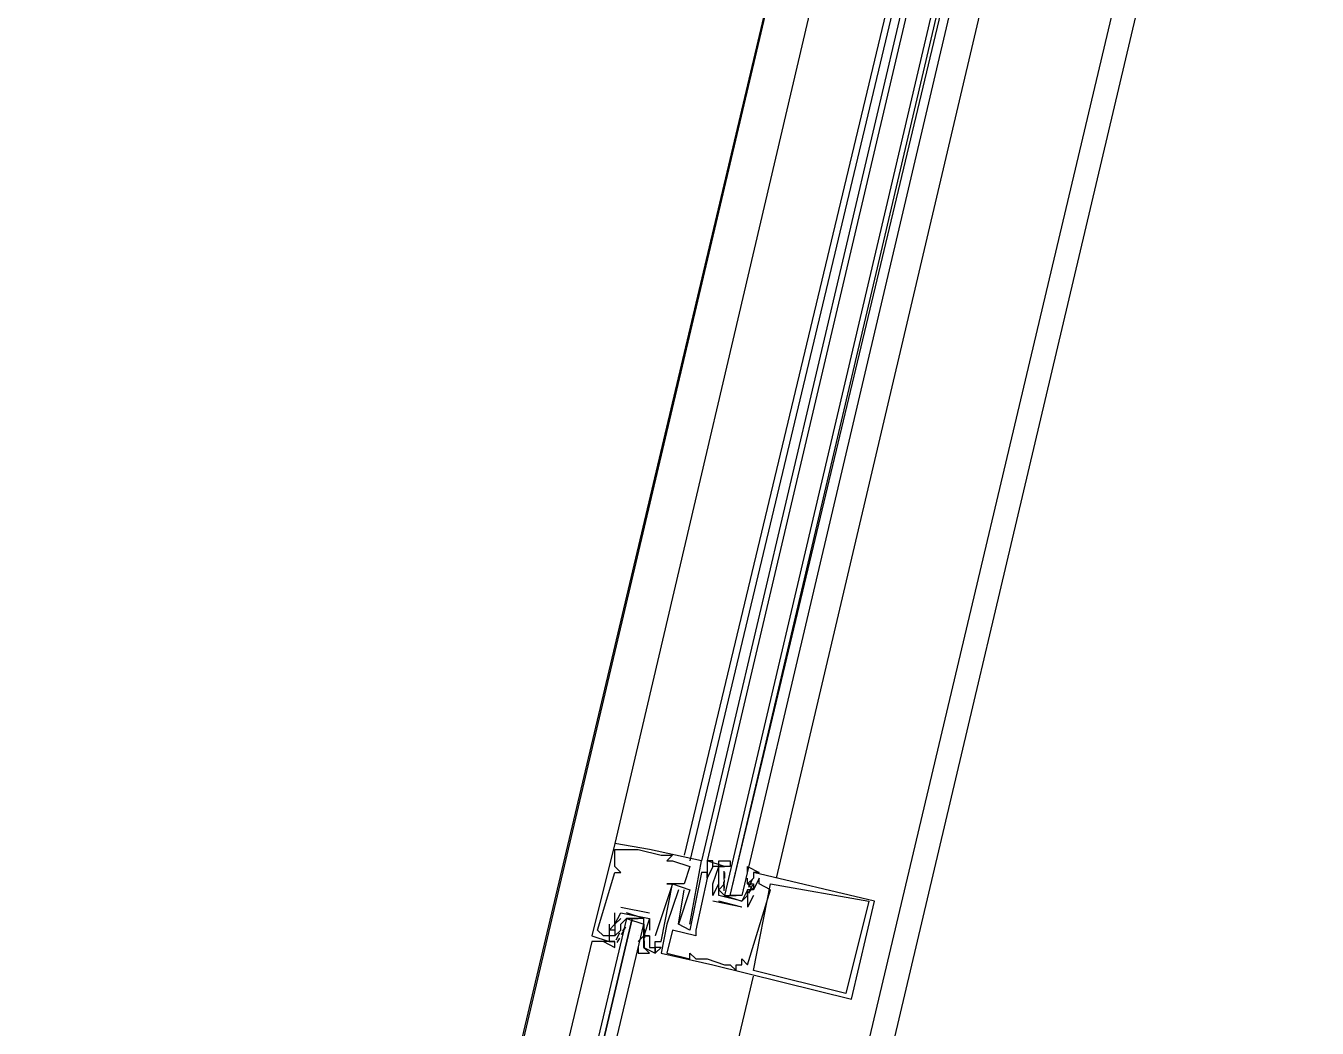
# Model space of a CAD drawing. Header units: feet. Extents: x -84 to 198, y -22 to 181.
# Drawn here: x 130.452 to 133.436, y 94.231 to 96.548 of the extents above; entities that cross this region are included whole.
import ezdxf

# ---------------------------------------------------------------- set-up
doc = ezdxf.new("R2010")
doc.units = ezdxf.units.FT
doc.layers.add('A-LINEA', color=7, linetype='CONTINUOUS')

msp = doc.modelspace()

# ---------------------------------------------------------------- linework, layer by layer
at = {"layer": 'A-LINEA'}
for p, q in [((134.4533, 106.2844), (130.5467, 89.7378)), ((130.8133, 90.8844), (132.56, 98.2711)), ((131.5733, 90.7111), (133.32, 98.0844)), ((132.56, 97.8444), (131.8133, 94.6578)), ((132.7333, 97.8044), (131.9733, 94.6311)), ((132.7467, 97.8044), (131.9867, 94.6178)), ((132.76, 97.7911), (132.0133, 94.6178)), ((132.7733, 97.7911), (132.0267, 94.6178)), ((132.1867, 94.5778), (132.9333, 97.7511)), ((131.8133, 94.6578), (131.8133, 94.6578)), ((131.8133, 94.6444), (131.8133, 94.6444)), ((131.84, 94.6444), (131.84, 94.6444)), ((131.8667, 94.6444), (131.8667, 94.6444)), ((131.8933, 94.6444), (131.8933, 94.6444)), ((131.92, 94.6311), (131.92, 94.6311)), ((131.9333, 94.6178), (131.9333, 94.6178)), ((131.9467, 94.6311), (131.9467, 94.6311)), ((131.9467, 94.6178), (131.9467, 94.6178)), ((132.0133, 94.6178), (132.0133, 94.6178)), ((132.0267, 94.6178), (132.0267, 94.6178)), ((132.0267, 94.6178), (132.0267, 94.6178)), ((132.0267, 94.6178), (132.0267, 94.6178)), ((132.0267, 94.6178), (132.0267, 94.6178)), ((131.8133, 94.6044), (131.8133, 94.6044)), ((131.8133, 94.5911), (131.8133, 94.5911)), ((131.8267, 94.5911), (131.8267, 94.5911)), ((131.9867, 94.6044), (131.9867, 94.6044)), ((132.0133, 94.5911), (132.0133, 94.5911)), ((132.0267, 94.6044), (132.0267, 94.6044)), ((132.0267, 94.5911), (132.0267, 94.5911)), ((132.0267, 94.5911), (132.0267, 94.5911)), ((132.04, 94.6044), (132.04, 94.6044)), ((132.0533, 94.6044), (132.0533, 94.6044)), ((132.0659, 94.576), (132.0656, 94.5943)), ((132.0667, 94.6044), (132.0667, 94.6044)), ((132.0667, 94.5911), (132.0667, 94.5911)), ((132.0667, 94.5911), (132.0667, 94.5778)), ((132.1333, 94.5911), (132.1333, 94.5911)), ((131.9333, 94.5644), (131.9333, 94.5644)), ((131.9467, 94.5644), (131.9467, 94.5644)), ((131.9467, 94.5644), (131.9467, 94.5644)), ((131.9733, 94.5644), (131.9733, 94.5644)), ((132.0267, 94.5778), (132.0267, 94.5778)), ((132.0267, 94.5778), (132.0267, 94.5778)), ((132.04, 94.5378), (132.04, 94.5644)), ((132.04, 94.5644), (132.04, 94.5644)), ((132.0533, 94.5778), (132.0533, 94.5778)), ((132.0533, 94.5644), (132.0533, 94.5644)), ((132.0533, 94.5644), (132.0533, 94.5644)), ((132.0658, 94.5489), (132.0652, 94.5693)), ((132.0665, 94.568), (132.0655, 94.5799)), ((132.0665, 94.5547), (132.0655, 94.5665)), ((132.0667, 94.5778), (132.0667, 94.5778)), ((132.12, 94.5778), (132.12, 94.5778)), ((132.12, 94.5644), (132.12, 94.5778)), ((132.12, 94.5644), (132.12, 94.5644)), ((132.12, 94.5644), (132.12, 94.5644)), ((132.1313, 94.5616), (132.1217, 94.5436)), ((132.1303, 94.5737), (132.1218, 94.5574)), ((132.1285, 94.5667), (132.1223, 94.5565)), ((132.1333, 94.5644), (132.1333, 94.5644)), ((132.1467, 94.5778), (132.1467, 94.5778)), ((132.1467, 94.5644), (132.1467, 94.5644)), ((132.1733, 94.5644), (132.1733, 94.5644)), ((131.96, 94.5511), (131.96, 94.5511)), ((131.9733, 94.5511), (131.9733, 94.5511)), ((131.9867, 94.5511), (131.9867, 94.5511)), ((132.04, 94.5378), (132.04, 94.5378)), ((132.04, 94.5378), (132.04, 94.5378)), ((132.0533, 94.5378), (132.0533, 94.5378)), ((132.0533, 94.5378), (132.0533, 94.5378)), ((132.0667, 94.5511), (132.0667, 94.5511)), ((132.0667, 94.5378), (132.0667, 94.5378)), ((132.08, 94.5378), (132.0933, 94.5378)), ((132.1067, 94.5511), (132.1067, 94.5511)), ((132.12, 94.5511), (132.12, 94.5111)), ((132.12, 94.5511), (132.12, 94.5511)), ((132.12, 94.5511), (132.12, 94.5511)), ((132.1333, 94.5378), (132.12, 94.5111)), ((132.1285, 94.5533), (132.1223, 94.5432)), ((132.1333, 94.5511), (132.1333, 94.5511)), ((132.1333, 94.5511), (132.1333, 94.5511)), ((132.1333, 94.5378), (132.1333, 94.5378)), ((132.1733, 94.5511), (132.1733, 94.5511)), ((131.8133, 94.4978), (131.8133, 94.4978)), ((131.8267, 94.5111), (131.8933, 94.4978)), ((131.8267, 94.5111), (131.8267, 94.5111)), ((131.8267, 94.4978), (131.8267, 94.4978)), ((131.8267, 94.4978), (131.8267, 94.4978)), ((131.88, 94.4844), (131.84, 94.4978)), ((131.8933, 94.4978), (131.8933, 94.4978)), ((132.1067, 94.5111), (132.04, 94.5244)), ((132.04, 94.5244), (132.04, 94.5244)), ((132.1067, 94.5111), (132.0533, 94.5244)), ((132.0533, 94.5244), (132.0533, 94.5244)), ((132.1067, 94.5111), (132.1067, 94.5111)), ((132.1067, 94.5111), (132.1067, 94.5111)), ((132.1067, 94.5111), (132.1067, 94.5111)), ((132.12, 94.5111), (132.12, 94.5111)), ((132.12, 94.5111), (132.12, 94.5111)), ((132.4, 94.5244), (132.4, 94.5244)), ((132.4133, 94.5244), (132.4133, 94.5244)), ((131.8, 94.4711), (131.8, 94.4711)), ((131.8133, 94.4711), (131.8133, 94.4711)), ((131.8133, 94.4711), (131.8133, 94.4711)), ((131.8267, 94.4711), (131.8267, 94.4711)), ((131.8315, 94.4556), (131.8377, 94.4657)), ((131.84, 94.4844), (131.84, 94.4844)), ((131.8533, 94.4844), (131.8667, 94.4844)), ((131.88, 94.4711), (131.88, 94.4711)), ((131.8933, 94.4844), (131.8933, 94.4844)), ((131.8933, 94.4844), (131.8933, 94.4844)), ((131.9333, 94.4711), (131.9333, 94.4711)), ((131.96, 94.4711), (131.96, 94.4711)), ((131.96, 94.4711), (131.96, 94.4711)), ((131.9733, 94.4711), (131.9733, 94.4711)), ((131.9867, 94.4711), (131.9867, 94.4711)), ((131.76, 94.4444), (131.76, 94.4444)), ((131.7733, 94.4578), (131.7733, 94.4578)), ((131.7867, 94.4444), (131.7867, 94.4444)), ((131.8, 94.4578), (131.8, 94.4578)), ((131.8, 94.4444), (131.8, 94.4444)), ((131.8133, 94.4578), (131.8133, 94.4578)), ((131.8133, 94.4444), (131.8267, 94.4578)), ((131.8133, 94.4444), (131.8133, 94.4444)), ((131.8164, 94.4352), (131.8248, 94.4515)), ((131.8182, 94.4289), (131.8244, 94.4391)), ((131.8267, 94.4578), (131.8267, 94.4578)), ((131.8287, 94.4473), (131.8383, 94.4652)), ((131.88, 94.4444), (131.8667, 94.4311)), ((131.8667, 94.4444), (131.8667, 94.4444)), ((131.88, 94.4578), (131.88, 94.4578)), ((131.88, 94.4444), (131.88, 94.4444)), ((131.88, 94.4444), (131.88, 94.4444)), ((131.8801, 94.4542), (131.8812, 94.4423)), ((131.8809, 94.46), (131.8814, 94.4396)), ((131.8933, 94.4578), (131.8933, 94.4578)), ((131.8933, 94.4444), (131.8933, 94.4444)), ((131.8933, 94.4444), (131.8933, 94.4444)), ((131.9067, 94.4444), (131.9067, 94.4444)), ((131.9467, 94.4578), (131.9467, 94.4578)), ((131.9867, 94.4578), (131.9867, 94.4578)), ((132, 94.4578), (132, 94.4578)), ((132, 94.4444), (132, 94.4444)), ((131.8, 94.4311), (131.8, 94.4311)), ((131.8133, 94.4311), (131.8133, 94.4311)), ((131.8667, 94.4311), (131.8667, 94.4311)), ((131.88, 94.4311), (131.88, 94.4311)), ((131.88, 94.4178), (131.88, 94.4178)), ((131.8801, 94.4276), (131.8812, 94.4157)), ((131.8808, 94.4329), (131.8811, 94.4146)), ((131.8933, 94.4178), (131.8933, 94.4178)), ((131.9067, 94.4311), (131.9067, 94.4311)), ((131.9067, 94.4311), (131.9067, 94.4311)), ((131.9067, 94.4178), (131.9067, 94.4178)), ((131.9067, 94.4178), (131.9067, 94.4178)), ((131.92, 94.4311), (131.92, 94.4311)), ((131.92, 94.4178), (131.92, 94.4178)), ((131.9067, 94.4044), (131.9067, 94.4044)), ((131.9067, 94.4044), (131.9067, 94.4044)), ((131.92, 94.4044), (131.92, 94.4044)), ((131.9333, 94.4044), (131.9333, 94.4044)), ((131.9867, 94.4044), (131.9867, 94.4044)), ((131.9867, 94.3911), (131.9867, 94.3911)), ((132, 94.3911), (132, 94.3911)), ((132.0133, 94.3911), (132.0133, 94.3911)), ((132.0267, 94.3911), (132.0267, 94.3911)), ((132.04, 94.3778), (132.04, 94.3778)), ((132.0667, 94.3778), (132.0667, 94.3778)), ((132.08, 94.3778), (132.08, 94.3778)), ((132.0933, 94.3778), (132.0933, 94.3778)), ((132.1067, 94.3911), (132.1067, 94.3911)), ((132.1067, 94.3778), (132.1067, 94.3778)), ((132.12, 94.3778), (132.12, 94.3778)), ((132.0933, 94.3644), (132.0933, 94.3644)), ((132.1333, 94.3644), (132.1333, 94.3644)), ((132.3467, 94.3111), (132.3467, 94.3111)), ((132.36, 94.2978), (132.36, 94.2978))]:
    msp.add_line(p, q, dxfattribs=at)
for points in [[(124.5867, 91.1511), (131.36, 89.5511), (135.2667, 106.0978)], [(132.8267, 97.7778), (132.0667, 94.5378), (132.08, 94.5378), (132.84, 97.7778)], [(132.8667, 97.7644), (132.1067, 94.5378), (132.0933, 94.5378), (132.08, 94.5378), (132.8533, 97.7778)], [(131.8133, 94.6578), (131.76, 94.4444), (131.8, 94.4311), (131.8133, 94.4311)], [(131.9867, 94.4711), (132.0133, 94.6178), (131.8933, 94.6444), (131.8133, 94.6578)], [(131.8133, 94.6044), (131.8133, 94.6444), (131.84, 94.6444), (131.8667, 94.6444), (131.92, 94.6311), (131.9467, 94.6311), (131.9333, 94.6178), (131.9467, 94.6178), (131.9867, 94.6044), (131.9733, 94.5644), (131.9333, 94.5644), (131.9467, 94.5644), (131.9067, 94.4444)], [(132.0667, 94.6044), (132.0267, 94.6178), (132.0267, 94.6044), (132.0267, 94.5911), (132.0267, 94.5778), (132.0267, 94.5911), (132.0133, 94.5911), (131.9867, 94.4578), (131.96, 94.4711), (131.9733, 94.5511)], [(132.04, 94.6044), (132.04, 94.6178), (132.0267, 94.6178)], [(132.04, 94.6044), (132.04, 94.6178), (132.0267, 94.6178)], [(132.04, 94.6044), (132.04, 94.6178), (132.0267, 94.6178)], [(132.0533, 94.5378), (132.0533, 94.5644), (132.0533, 94.5778), (132.0533, 94.5911), (132.0533, 94.6044), (132.0667, 94.6044), (132.0533, 94.6044), (132.0533, 94.6178), (132.08, 94.6178), (132.08, 94.6044), (132.0667, 94.6044)], [(131.8, 94.4711), (131.8, 94.4444), (131.7867, 94.4444), (131.7733, 94.4578), (131.8133, 94.5911), (131.8267, 94.5911), (131.8133, 94.6044)], [(131.96, 94.5511), (131.9333, 94.4711), (131.92, 94.4044), (132.04, 94.3778), (132.36, 94.2978), (132.4133, 94.5244), (132.1333, 94.5911)], [(132.04, 94.5644), (132.0533, 94.6044), (132.04, 94.6044), (132.0267, 94.5778), (132.0267, 94.5778), (132, 94.4578), (132, 94.4444), (131.9467, 94.4578), (131.9333, 94.4044), (131.9867, 94.3911), (131.9867, 94.4044), (132, 94.3911), (132.0133, 94.3911), (132.0267, 94.3911), (132.0667, 94.3778), (132.08, 94.3778), (132.0933, 94.3644), (132.0933, 94.3778), (132.1067, 94.3778), (132.1067, 94.3911), (132.12, 94.3778), (132.1733, 94.5511), (132.1467, 94.5644), (132.1467, 94.5778), (132.1333, 94.5511), (132.1333, 94.5511)], [(132.12, 94.5911), (132.12, 94.6044), (132.1467, 94.5911), (132.1333, 94.5911), (132.1333, 94.5778), (132.12, 94.5644), (132.1333, 94.5511), (132.12, 94.5511), (132.1067, 94.5244), (132.0533, 94.5378)], [(131.88, 94.4178), (131.9067, 94.4044), (131.92, 94.4178), (131.9067, 94.4178), (131.9067, 94.4044), (131.9067, 94.4311), (131.92, 94.4311), (131.9467, 94.5644), (131.9867, 94.5511), (131.96, 94.4711)], [(132.04, 94.5378), (132.0533, 94.5644), (132.0533, 94.5778)], [(132.0667, 94.5644), (132.0533, 94.5511), (132.0667, 94.5378), (132.1067, 94.5244), (132.12, 94.5378), (132.12, 94.5511)], [(132.12, 94.5644), (132.1333, 94.5644), (132.1333, 94.5511), (132.12, 94.5511)], [(132.4, 94.5244), (132.3467, 94.3111), (132.1333, 94.3644), (132.1733, 94.5644), (132.4, 94.5244)], [(131.8133, 94.4578), (131.8, 94.4578), (131.8133, 94.4711), (131.8267, 94.4978), (131.8933, 94.4844), (131.88, 94.4444), (131.8933, 94.4444), (131.88, 94.4444), (131.88, 94.4311)], [(131.8133, 94.4711), (131.8133, 94.4711), (131.8133, 94.4978)], [(131.44, 92.6178), (131.88, 94.4711), (131.88, 94.4844), (131.8667, 94.4844), (131.8533, 94.4844), (131.4133, 92.6178), (131.8533, 94.4844), (131.84, 94.4844), (131.4, 92.6311)], [(131.8267, 94.4844), (131.8133, 94.4711), (131.8133, 94.4578), (131.8133, 94.4444), (131.8, 94.4444), (131.8, 94.4311), (131.8133, 94.4311), (131.8, 94.4311), (131.7867, 94.4311), (131.8133, 94.4178), (131.8133, 94.4311)], [(131.8267, 94.4578), (131.8267, 94.4711), (131.84, 94.4844), (131.88, 94.4711), (131.88, 94.4578), (131.88, 94.4444)], [(131.8667, 94.4178), (131.8667, 94.4044), (131.8933, 94.4044), (131.88, 94.4178), (131.88, 94.4311), (131.88, 94.4444), (131.88, 94.4578), (131.88, 94.4844)], [(131.8933, 94.4844), (131.8933, 94.4844), (131.8933, 94.4578)], [(131.8933, 94.4444), (131.8933, 94.4444), (131.8933, 94.4178), (131.9067, 94.4178), (131.9067, 94.4311), (131.9067, 94.4311)], [(131.7867, 94.4311), (131.7867, 94.4311), (131.76, 94.4311), (131.3333, 92.6444)], [(131.7867, 94.4311), (131.7867, 94.4311), (131.76, 94.4311)], [(131.7867, 94.4311), (131.7867, 94.4311), (131.76, 94.4311)], [(131.28, 90.7778), (131.7067, 92.5511), (132.1333, 94.3511)]]:
    msp.add_lwpolyline(points, dxfattribs=at)

doc.saveas('drawing.dxf')
